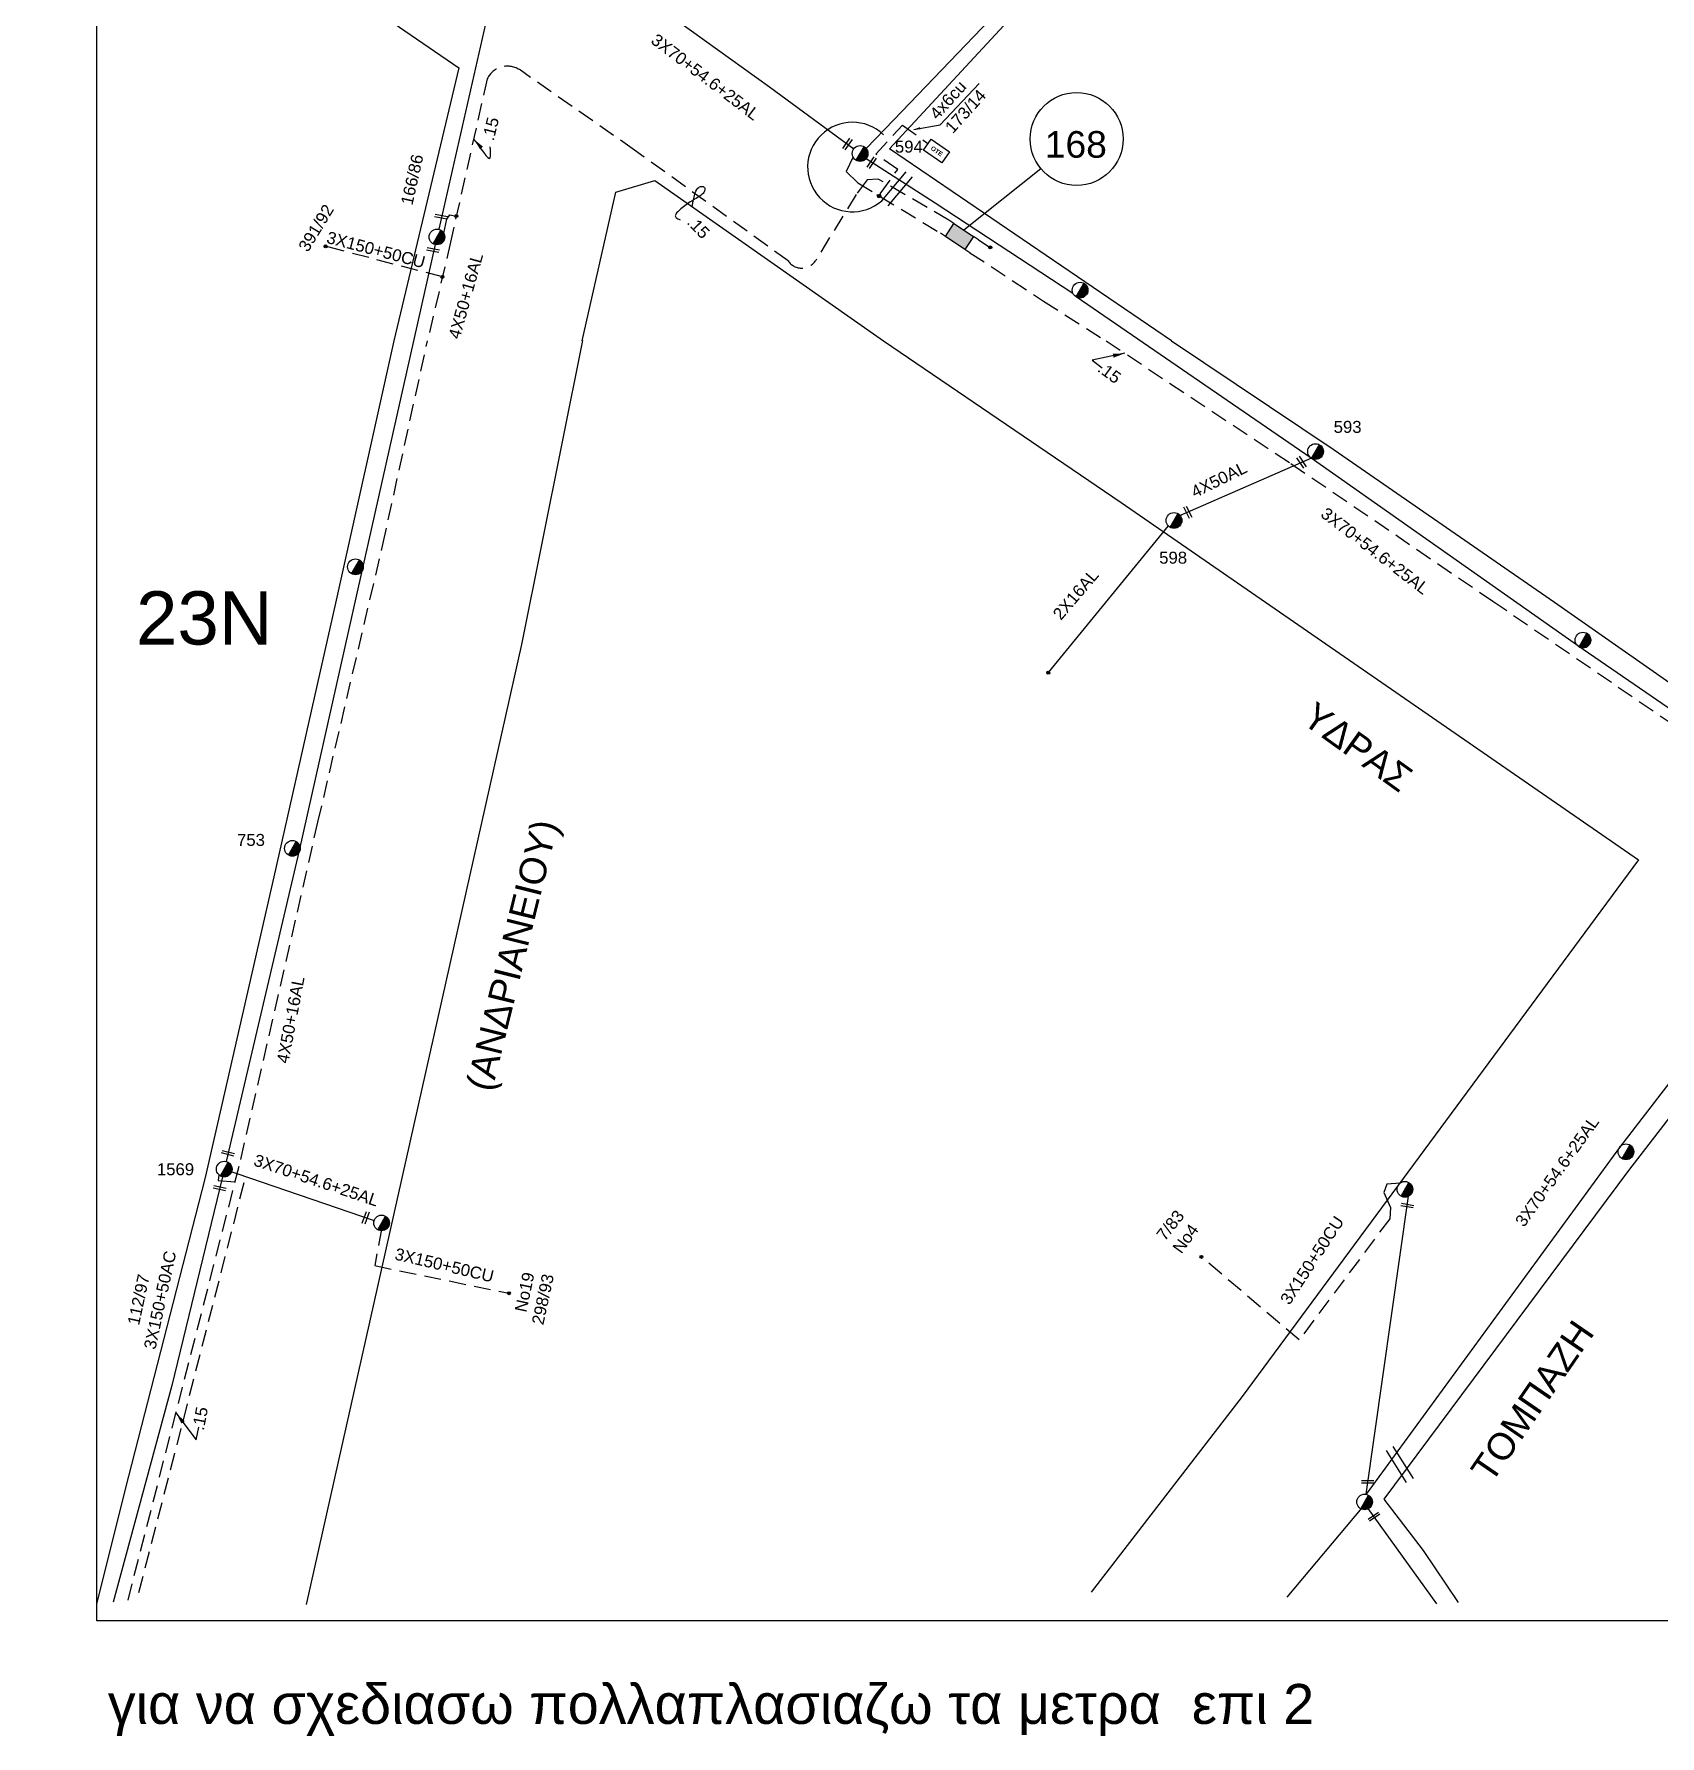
# Model space of a CAD drawing. Header units: millimetres. Extents: x 924 to 3152, y 704 to 1760.
# Drawn here: x 936.5 to 1180.8, y 704.5 to 960.1 of the extents above; entities that cross this region are included whole.
import ezdxf

# ---------------------------------------------------------------- set-up
doc = ezdxf.new("R2010")
doc.units = ezdxf.units.MM
doc.linetypes.add('DASHED', pattern=[19.05, 12.7, -6.35])
for name, color, linetype in [('Link Box 4 Διευθύνσεων', 7, 'Continuous'), ('Pillar OTE', 7, 'Continuous'), ('Άγνωστα', 7, 'Continuous'), ('Γέφυρες Εναέριου Δικτύου', 7, 'Continuous'), ('Γυμνά εναέρια ΧΤ (1Φ)   2x16AL', 7, 'Continuous'), ('Γυμνά εναέρια ΧΤ και ΦΟΠ (3Φ)   4x50+16AL', 7, 'Continuous'), ('Επιγραφές - Σχήματα', 7, 'Continuous'), ('Καλώδια ΧΤ   3x150+50CU', 7, 'DASHED'), ('Μηχανική τομή', 7, 'Continuous'), ('Στύλος ΦΜ', 7, 'Continuous'), ('Στύλος ΦΜ @ 1', 7, 'Continuous'), ('Συνδέσεις', 7, 'Continuous'), ('Συνεστραμμένα ΧΤ   3x70+54.6+25 AL', 7, 'SYN_LINE'), ('Τομή', 7, 'Continuous'), ('Υπόβαθρο ΔΕΗ', 7, 'Continuous'), ('Υπόγεια Καλώδια Δικτύου ΧΤ   .15', 7, 'DASHED'), ('Υπόγεια καλώδια Παροχών ΧΤ   4x50AL', 7, 'DASHED'), ('Υπόγεια καλώδια Παροχών ΧΤ   4x6', 7, 'DASHED')]:
    doc.layers.add(name, color=color, linetype=linetype)
doc.styles.get("Standard").update_dxf_attribs({"font": 'ARIAL.TTF'})
doc.linetypes.add('SYN_LINE', pattern='A,0.5,-0.0001,["/\\/\\/\\/",Standard,S=0.1,R=0,X=0,Y=-0.05],-0.25', length=0.7501)
doc.dimstyles.new('ISO-25', dxfattribs={"dimtxt": 2.5, "dimasz": 2.5, "dimexe": 1.25, "dimexo": 0.625, "dimtad": 1, "dimtxsty": 'Standard', "dimcen": 2.5, "dimadec": 0, "dimazin": 0, "dimtfac": 1, "dimtmove": 0, "dimatfit": 3, "dimfxl": 1, "dimarcsym": 0})

# ---------------------------------------------------------------- blocks, each defined once
blk = doc.blocks.new('ΥΠΑΡΧΩΝ ΤΣΙΜΕΝΤΕΝΙΟΣ ΣΤΥΛΟΣ')
at = {"layer": 'Στύλος ΦΜ'}
blk.add_hatch(color=256, dxfattribs=at).paths.add_polyline_path([(-1.29, -2.28, 0.574793), (2.62, 0, 0.268822), (1.3, 2.27)])
blk.add_line((-1.29, -2.28), (1.3, 2.27), dxfattribs=at)
blk.add_circle((0, 0), 2.62, dxfattribs=at)
at = {"layer": 'Στύλος ΦΜ', "flags": 4}
for tag, p in [('ΑΡΙΘΜΟΣ', (-4.68, 8.05)), ('ΤΥΠΟΣ', (-4.91, 3.03))]:
    blk.add_attdef(tag, p, '', height=4, dxfattribs=at)
blk = doc.blocks.new('ΜΗΧΑΝΙΚΗ ΤΟΜΗ')
at = {"layer": 'Μηχανική τομή', "ltscale": 40}
for p, q in [((-1.89, 0.78), (1.89, 0.78)), ((1.89, 0), (-1.89, 0))]:
    blk.add_line(p, q, dxfattribs=at)
blk = doc.blocks.new('ΤΟΜΗ')
at = {"layer": 'Τομή', "ltscale": 40}
for p, q in [((-5.68, 0), (5.68, 0)), ((5.68, -2.33), (-5.68, -2.33))]:
    blk.add_line(p, q, dxfattribs=at)
blk = doc.blocks.new('LINK BOX 4 ΑΝΑΧΩΡΗΣΕΩΝ')
at = {"layer": 'Link Box 4 Διευθύνσεων', "ltscale": 40}
blk.add_hatch(color=256, dxfattribs=at).paths.add_polyline_path([(-3.54, 0), (-3.54, -4.67), (3.54, -4.67), (3.54, 0)])
for p, q in [((-3.54, 0), (-5.33, 0)), ((5.33, 0), (3.54, 0)), ((-3.54, -4.67), (-5.33, -4.67)), ((5.33, -4.67), (3.54, -4.67))]:
    blk.add_line(p, q, dxfattribs=at)
blk.add_lwpolyline([(-3.54, -4.67), (-3.54, 0), (3.54, 0), (3.54, -4.67)], close=True, dxfattribs=at)
blk = doc.blocks.new('_ΣΥΝΔΕΣΗ')
at = {"layer": 'Συνδέσεις', "linetype": 'SYN_LINE', "ltscale": 40}
blk.add_hatch(color=256, dxfattribs=at).paths.add_polyline_path([(0.5, -0.01, 1), (-0.5, -0.01, 1)])
at = {"layer": 'Συνδέσεις'}
blk.add_circle((0, -0.01), 0.5, dxfattribs=at)
blk = doc.blocks.new('PILLAR ΟΤΕ')
at = {"layer": 'Pillar OTE', "ltscale": 40}
blk.add_lwpolyline([(-3.31, 2.02), (3.39, 2.02), (3.39, -1.99), (-3.31, -1.99)], close=True, dxfattribs=at)
at = {"layer": 'Pillar OTE', "insert": (-1.81, 0.71), "char_height": 1.3575, "width": 109.961, "attachment_point": 1}
blk.add_mtext('{\\fArial|b1|i0|c161|p34;OTE}', dxfattribs=at)
blk = doc.blocks.new('TSONTA XT1')
at = {"ltscale": 40}
h = blk.add_hatch(color=256, dxfattribs=at)
h.dxf.hatch_style = 1
h.paths.add_polyline_path([(595.96, 2487.66), (597.07, 2488.77), (595.96, 2489.87), (594.85, 2488.77)])
blk.add_lwpolyline([(594.85, 2488.77), (595.96, 2489.87), (597.07, 2488.77), (595.96, 2487.66)], close=True, dxfattribs=at)

msp = doc.modelspace()

# ---------------------------------------------------------------- linework, layer by layer
at = {"layer": 'Άγνωστα', "color": 2, "linetype": 'DASHED', "ltscale": 0.2}
msp.add_lwpolyline([(998.056, 930.17), (998.482, 932.283), (998.946, 932.954), (999.929, 932.733)], dxfattribs=at)
at = {"layer": 'Άγνωστα', "color": 133, "linetype": 'DASHED', "ltscale": 0.2}
msp.add_lwpolyline([(964.24, 788.753), (964.167, 787.9), (968.009, 787.551), (957.587, 746.861), (951.949, 725.074)], dxfattribs=at)
at = {"layer": 'Γέφυρες Εναέριου Δικτύου', "ltscale": 0.2}
msp.add_lwpolyline([(1064.11, 944.951, 2.2748), (1063.862, 935.042, -2.7217665)], format="xyb", dxfattribs=at)
at = {"layer": 'Γυμνά εναέρια ΧΤ (1Φ)   2x16AL', "color": 5, "linetype": 'SYN_LINE', "ltscale": 20}
msp.add_lwpolyline([(1106.893, 886.222), (1088.864, 864.167)], dxfattribs=at)
at = {"layer": 'Γυμνά εναέρια ΧΤ και ΦΟΠ (3Φ)   4x50+16AL', "color": 2, "ltscale": 0.2}
msp.add_lwpolyline([(1007.834, 978.758), (1007.079, 974.467), (1004.541, 962.736), (997.282, 930.756)], dxfattribs=at)
at = {"layer": 'Γυμνά εναέρια ΧΤ και ΦΟΠ (3Φ)   4x50+16AL', "color": 2}
for points in [[(996.747, 928.462), (985.587, 878.754), (976.333, 837.471), (965.331, 790.744)], [(964.784, 788.453), (957.205, 757.105), (948.387, 724.533)]]:
    msp.add_lwpolyline(points, dxfattribs=at)
at = {"layer": 'Επιγραφές - Σχήματα'}
msp.add_lwpolyline([(945.928, 1724.828), (2912.268, 1724.828), (2912.268, 721.757), (945.928, 721.757)], close=True, dxfattribs=at)
at = {"layer": 'Επιγραφές - Σχήματα', "ltscale": 0.2}
msp.add_lwpolyline([(1076.166, 930.662), (1087.735, 939.882)], dxfattribs=at)
at = {"layer": 'Επιγραφές - Σχήματα'}
msp.add_lwpolyline([(1035.359, 934.152), (1035.498, 934.961), (1035.641, 935.603), (1035.785, 936.099), (1035.929, 936.47), (1036.072, 936.735), (1036.213, 936.917), (1036.349, 937.035), (1036.48, 937.111), (1036.604, 937.162), (1036.72, 937.193), (1036.827, 937.204), (1036.925, 937.197), (1037.013, 937.173), (1037.09, 937.133), (1037.156, 937.078), (1037.209, 937.01), (1037.249, 936.93), (1037.275, 936.839), (1037.283, 936.738), (1037.273, 936.63), (1037.243, 936.516), (1037.19, 936.397), (1037.113, 936.275), (1037.01, 936.152), (1036.881, 936.029), (1036.727, 935.905), (1036.552, 935.781), (1036.362, 935.656), (1036.158, 935.529), (1035.946, 935.4), (1035.728, 935.269), (1035.509, 935.135), (1035.291, 934.998), (1035.077, 934.859), (1034.865, 934.717), (1034.657, 934.573), (1034.453, 934.427), (1034.253, 934.28), (1034.058, 934.132), (1033.868, 933.983), (1033.684, 933.834), (1033.509, 933.686), (1033.347, 933.54), (1033.2, 933.398), (1033.074, 933.259), (1032.97, 933.127), (1032.893, 933.001), (1032.847, 932.884), (1032.833, 932.776), (1032.851, 932.675), (1032.9, 932.582), (1032.977, 932.494), (1033.081, 932.411), (1033.211, 932.332), (1033.364, 932.254), (1033.54, 932.177)], dxfattribs=at)
msp.add_circle((1093.127, 944.32), 6.984, dxfattribs=at)
at = {"layer": 'Καλώδια ΧΤ   3x150+50CU', "color": 2, "ltscale": 0.2}
msp.add_lwpolyline([(997.84, 923.611), (980.196, 928.217)], dxfattribs=at)
at = {"layer": 'Καλώδια ΧΤ   3x150+50CU', "color": 30, "ltscale": 0.2}
msp.add_lwpolyline([(1141.727, 787.489), (1139.719, 787.353), (1139.265, 786.106), (1140.286, 783.84), (1140.172, 782.14), (1126.562, 763.945), (1111.875, 776.416)], dxfattribs=at)
at = {"layer": 'Καλώδια ΧΤ   3x150+50CU', "color": 133, "ltscale": 0.2}
msp.add_lwpolyline([(988.679, 780.6), (987.666, 775.103), (1007.828, 770.957)], dxfattribs=at)
at = {"layer": 'Συνεστραμμένα ΧΤ   3x70+54.6+25 AL', "color": 30, "ltscale": 20}
for points in [[(1061.502, 942.903), (1065.659, 947.195), (1081.278, 963.491), (1114.921, 999.421)], [(1136.618, 740.763), (1143.01, 785.523)], [(1135.976, 738.739), (1124.725, 725.299)], [(1136.899, 738.624), (1147.211, 724.303)]]:
    msp.add_lwpolyline(points, dxfattribs=at)
at = {"layer": 'Συνεστραμμένα ΧΤ   3x70+54.6+25 AL', "color": 5, "ltscale": 20}
for points in [[(1009.403, 979.142), (1017.671, 973.247), (1046.993, 952.162), (1059.655, 942.841)], [(1061.523, 941.406), (1071.875, 934.715), (1092.558, 921.183)], [(1209.153, 840.254), (1169.222, 867.619), (1128.359, 896.364), (1093.07, 920.597)], [(1209.629, 838.209), (1174.703, 792.866), (1136.625, 740.762)]]:
    msp.add_lwpolyline(points, dxfattribs=at)
at = {"layer": 'Συνεστραμμένα ΧΤ   3x70+54.6+25 AL', "color": 133, "ltscale": 20}
msp.add_lwpolyline([(965.061, 789.598), (987.591, 781.898)], dxfattribs=at)
at = {"layer": 'Υπόβαθρο ΔΕΗ', "ltscale": 0.2}
for points in [[(1107.358, 913.985), (1065.023, 942.819), (1164.925, 1050.643), (1269.907, 979.927), (1319.086, 945.669), (1366.249, 913.985)], [(936.485, 998.767), (1000.313, 955.004), (990.528, 913.985)], [(1072.616, 946.464), (1078.479, 952.677)], [(1018.848, 913.985), (1023.917, 936.324), (1029.735, 938.1), (1064.095, 913.985)]]:
    msp.add_lwpolyline(points, dxfattribs=at)
at = {"layer": 'Υπόβαθρο ΔΕΗ'}
for points in [[(990.528, 913.985), (981.766, 874.622), (972.49, 833.511), (962.198, 788.348), (950.177, 741.521), (945.86, 724.258)], [(1018.869, 914.077), (1009.712, 868.398), (977.378, 724.206)], [(1064.095, 913.985), (1099.823, 889.739), (1141.061, 861.232), (1177.551, 836.071), (1117.993, 755.432), (1095.329, 726.039)], [(1107.358, 913.985), (1131.823, 897.628), (1164.926, 874.747), (1194.561, 854.04), (1233.121, 827.265), (1269.699, 801.873), (1300.55, 780.814), (1320.118, 767.14), (1344.625, 801.209), (1373.883, 845.283), (1403.866, 889.226), (1366.249, 913.985)], [(1150.5, 724.494), (1145.267, 732.302), (1139.352, 740.033), (1176.068, 789.409), (1200.157, 820.588), (1241.352, 793.354), (1281.673, 766.89), (1307.954, 748.731), (1291.337, 723.625)]]:
    msp.add_lwpolyline(points, dxfattribs=at)
at = {"layer": 'Υπόγεια Καλώδια Δικτύου ΧΤ   .15', "color": 2, "ltscale": 0.2}
msp.add_lwpolyline([(1073.943, 932.131), (1063.299, 938.31), (1061.68, 938.211), (1060.012, 935.996), (1053.925, 926.09, -0.5443953), (1049.801, 925.997), (1026.683, 942.665), (1009.555, 954.635, 0.4584275), (1004.561, 953.362), (999.056, 928.842), (995.603, 913.985)], format="xyb", dxfattribs=at)
at = {"layer": 'Υπόγεια Καλώδια Δικτύου ΧΤ   .15', "color": 30, "ltscale": 0.2}
for points in [[(1059.531, 941.656), (1058.517, 939.413), (1060.244, 937.738), (1072.657, 930.184)], [(1077.102, 927.246), (1088.147, 919.953), (1097.576, 913.985)], [(1097.576, 913.985), (1125.324, 895.58), (1155.644, 874.91), (1207.002, 839.784), (1207.348, 838.025), (1208.885, 836.699), (1210.417, 836.013), (1211.631, 836.25), (1244.998, 813.57), (1283.41, 787.94), (1285.407, 784.992), (1287.807, 783.191), (1290.035, 783.091), (1332.565, 753.352), (1334.68, 751.93)]]:
    msp.add_lwpolyline(points, dxfattribs=at)
at = {"layer": 'Υπόγεια Καλώδια Δικτύου ΧΤ   .15', "color": 2, "ltscale": 0.2}
for points in [[(1078.389, 929.193), (1080.158, 928.024)], [(950.605, 724.85), (967.562, 791.065), (979.137, 841.713), (988.886, 883.39), (995.603, 913.985)]]:
    msp.add_lwpolyline(points, dxfattribs=at)
at = {"layer": 'Υπόγεια καλώδια Παροχών ΧΤ   4x50AL', "color": 5, "linetype": 'Continuous', "ltscale": 0.2}
msp.add_lwpolyline([(1128.394, 896.379), (1108.603, 887.715)], dxfattribs=at)
at = {"layer": 'Υπόγεια καλώδια Παροχών ΧΤ   4x6', "color": 30, "linetype": 'DASHED', "ltscale": 0.2}
msp.add_lwpolyline([(1063.632, 936.059), (1066.248, 939.763), (1062.965, 942.026), (1066.948, 946.421), (1070.787, 943.631)], dxfattribs=at)

# ---------------------------------------------------------------- block references
at = {"layer": 'Link Box 4 Διευθύνσεων', "xscale": 0.4999999999999996, "yscale": 0.4999999999999996, "zscale": 0.4999999999999996, "rotation": 326.5439954582819}
msp.add_blockref('LINK BOX 4 ΑΝΑΧΩΡΗΣΕΩΝ', (1076.166, 930.662), dxfattribs=at)
at = {"layer": 'Pillar OTE', "xscale": 0.4999999999999999, "yscale": 0.4999999999999999, "zscale": 0.4999999999999999, "rotation": 325.5838147875642}
msp.add_blockref('PILLAR ΟΤΕ', (1072.056, 942.521), dxfattribs=at)
at = {"layer": 'Μηχανική τομή'}
for p, xscale, yscale, zscale, rotation in [((1058.532, 943.689), 0.4999999999999986, 0.4999999999999986, 0.4999999999999986, 235.4199622166141), ((1062.177, 940.883), 0.4999999999999986, 0.4999999999999986, 0.4999999999999986, 235.4199622166141), ((997.655, 932.846), 0.4999999999999987, 0.4999999999999987, 0.4999999999999987, 168.5976834111018), ((996.468, 927.835), 0.4999999999999987, 0.4999999999999987, 0.4999999999999987, 168.5976834111018), ((1126.757, 895.662), 0.5000000000000326, 0.5000000000000326, 0.5000000000000326, 304.0208998959065), ((1109.659, 888.177), 0.4999999999999139, 0.4999999999999139, 0.4999999999999139, 297.2220559845656), ((965.578, 791.791), 0.4999999999999854, 0.4999999999999854, 0.4999999999999854, 345.9683882044067), ((964.324, 786.548), 0.5000000000000009, 0.5000000000000009, 0.5000000000000009, 347.719134909094), ((986.488, 782.226), 0.5000000000000329, 0.5000000000000329, 0.5000000000000329, 69.8227749704868), ((1142.782, 783.927), 0.5000000000000046, 0.5000000000000046, 0.5000000000000046, 349.6334199900152), ((1137.904, 737.228), 0.5000000000000213, 0.5000000000000213, 0.5000000000000213, 34.33667793832773)]:
    msp.add_blockref('ΜΗΧΑΝΙΚΗ ΤΟΜΗ', p, dxfattribs=dict(at, xscale=xscale, yscale=yscale, zscale=zscale, rotation=rotation))
at = {"layer": 'Μηχανική τομή', "xscale": 0.5, "yscale": 0.5, "zscale": 0.5}
msp.add_blockref('ΜΗΧΑΝΙΚΗ ΤΟΜΗ', (1136.854, 742.415), dxfattribs=at)
at = {"layer": 'Στύλος ΦΜ @ 1', "ltscale": 40}
ref = msp.add_blockref('ΥΠΑΡΧΩΝ ΤΣΙΜΕΝΤΕΝΙΟΣ ΣΤΥΛΟΣ', (1060.603, 942.142), dxfattribs=dict(at, xscale=0.4499999999998181, yscale=0.4499999999998181, zscale=0.4499999999998181))
ref.add_attrib('ΤΥΠΟΣ', '594', (1065.824, 942.273), dxfattribs={"layer": 'Στύλος ΦΜ', "height": 1.8, "flags": 4})
at = {"layer": 'Στύλος ΦΜ @ 1', "ltscale": 40, "xscale": 0.4499999999998181, "yscale": 0.4499999999998181, "zscale": 0.4499999999998181}
for p in [(997.022, 929.607), (1093.651, 921.622), (984.776, 880.058), (1169.202, 869.053), (1175.66, 792.197), (1142.449, 786.559), (988.702, 781.508), (1136.394, 739.607)]:
    msp.add_blockref('ΥΠΑΡΧΩΝ ΤΣΙΜΕΝΤΕΝΙΟΣ ΣΤΥΛΟΣ', p, dxfattribs=at)
at = {"layer": 'Στύλος ΦΜ @ 1', "ltscale": 40}
ref = msp.add_blockref('ΥΠΑΡΧΩΝ ΤΣΙΜΕΝΤΕΝΙΟΣ ΣΤΥΛΟΣ', (1129.02, 897.376), dxfattribs=dict(at, xscale=0.4499999999998181, yscale=0.4499999999998181, zscale=0.4499999999998181))
ref.add_attrib('ΤΥΠΟΣ', '593', (1131.743, 900.178), dxfattribs={"layer": 'Στύλος ΦΜ', "height": 1.8, "flags": 4})
ref = msp.add_blockref('ΥΠΑΡΧΩΝ ΤΣΙΜΕΝΤΕΝΙΟΣ ΣΤΥΛΟΣ', (1107.757, 887.023), dxfattribs=dict(at, xscale=0.4499999999998181, yscale=0.4499999999998181, zscale=0.4499999999998181))
ref.add_attrib('ΤΥΠΟΣ', '598', (1105.529, 880.533), dxfattribs={"layer": 'Στύλος ΦΜ', "height": 1.8, "flags": 4})
ref = msp.add_blockref('ΥΠΑΡΧΩΝ ΤΣΙΜΕΝΤΕΝΙΟΣ ΣΤΥΛΟΣ', (975.303, 837.777), dxfattribs=dict(at, xscale=0.4499999999998181, yscale=0.4499999999998181, zscale=0.4499999999998181))
ref.add_attrib('ΤΥΠΟΣ', '753', (966.985, 838.143), dxfattribs={"layer": 'Στύλος ΦΜ', "height": 1.8, "flags": 4})
ref = msp.add_blockref('ΥΠΑΡΧΩΝ ΤΣΙΜΕΝΤΕΝΙΟΣ ΣΤΥΛΟΣ', (965.061, 789.598), dxfattribs=dict(at, xscale=0.4499999999998181, yscale=0.4499999999998181, zscale=0.4499999999998181))
ref.add_attrib('ΤΥΠΟΣ', '1569', (954.945, 788.676), dxfattribs={"layer": 'Στύλος ΦΜ', "height": 1.8, "flags": 4})
at = {"layer": 'Συνδέσεις', "xscale": 0.3075184835441075, "yscale": 0.3075184835441075, "zscale": 0.3075184835441075, "rotation": 331.0075156606918}
msp.add_blockref('TSONTA XT1', (532.207, 355.159), dxfattribs=at)
at = {"layer": 'Συνδέσεις', "xscale": 0.4499999999998181, "yscale": 0.4499999999998181, "zscale": 0.4499999999998181}
for p in [(999.931, 932.739), (980.285, 928.199), (1080.16, 928.03), (997.841, 923.616), (1088.864, 864.167), (1111.875, 776.416), (1007.83, 770.962)]:
    msp.add_blockref('_ΣΥΝΔΕΣΗ', p, dxfattribs=at)
at = {"layer": 'Τομή'}
for p, xscale, yscale, zscale, rotation in [((1066.578, 936.476), 0.4999999999999996, 0.4999999999999996, 0.4999999999999996, 230.1367409999785), ((1142.167, 745.55), 0.4999999999999391, 0.4999999999999391, 0.4999999999999391, 302.3672000909862)]:
    msp.add_blockref('ΤΟΜΗ', p, dxfattribs=dict(at, xscale=xscale, yscale=yscale, zscale=zscale, rotation=rotation))

# ---------------------------------------------------------------- texts
at = {"layer": 'Άγνωστα', "color": 7, "insert": (955.429, 769.931), "char_height": 1.8, "width": 27.84843, "attachment_point": 5, "rotation": 77.86774}
msp.add_mtext('3X150+50AC', dxfattribs=at)
at = {"layer": 'Γυμνά εναέρια ΧΤ (1Φ)   2x16AL', "color": 7, "insert": (1089.396, 873.099), "char_height": 1.8, "width": 168.37176, "attachment_point": 1, "rotation": 49.50847}
msp.add_mtext('2X16AL', dxfattribs=at)
at = {"layer": 'Γυμνά εναέρια ΧΤ και ΦΟΠ (3Φ)   4x50+16AL', "color": 7, "char_height": 1.8, "width": 168.37176, "attachment_point": 1}
for insert, rotation in [((998.7, 914.637), 74.41956), ((972.924, 805.702), 79.31228)]:
    msp.add_mtext('4X50+16AL', dxfattribs=dict(at, insert=insert, rotation=rotation))
at = {"layer": 'Επιγραφές - Σχήματα', "insert": (1088.346, 945.51), "char_height": 4, "attachment_point": 1}
msp.add_mtext_dynamic_manual_height_columns('168', width=10.09091, gutter_width=12.5, heights=[0], dxfattribs=at)
at = {"layer": 'Επιγραφές - Σχήματα', "char_height": 1.8, "attachment_point": 1}
for s, insert, rotation in [('166/86', (991.566, 934.67), 77.34482), ('391/92', (976.087, 928.143), 58.66749)]:
    msp.add_mtext_dynamic_manual_height_columns(s, width=10.09091, gutter_width=12.5, heights=[0], dxfattribs=dict(at, insert=insert, rotation=rotation))
at = {"layer": 'Επιγραφές - Σχήματα', "linetype": 'DASHED', "insert": (951.817, 876.383), "char_height": 8, "width": 22.41044, "attachment_point": 1}
msp.add_mtext('23N', dxfattribs=at)
at = {"layer": 'Επιγραφές - Σχήματα', "linetype": 'Continuous', "char_height": 4, "width": 47.13111, "attachment_point": 1}
for s, insert, rotation in [('ΥΔΡΑΣ', (1129.07, 859.984), 324.36125), ('(ΑΝΔΡΙΑΝΕΙΟΥ)', (1001.369, 802.031), 76.07364), ('ΤΟΜΠΑΖΗ', (1152.134, 744.508), 55.52065)]:
    msp.add_mtext(s, dxfattribs=dict(at, insert=insert, rotation=rotation))
at = {"layer": 'Επιγραφές - Σχήματα', "color": 7, "char_height": 1.8, "width": 27.84843, "attachment_point": 5}
for s, insert, rotation in [('7/83', (1107.206, 781.165), 51.58444), ('No4', (1109.503, 779.152), 54.19902), ('112/97', (952.201, 769.987), 77.86774), ('No19', (1010.196, 771.115), 77.86774), ('298/93', (1012.938, 770.043), 77.86774)]:
    msp.add_mtext(s, dxfattribs=dict(at, insert=insert, rotation=rotation))
at = {"layer": 'Επιγραφές - Σχήματα', "ltscale": 10, "insert": (947.569, 712.267), "char_height": 6, "width": 315.0361, "attachment_point": 1}
msp.add_mtext('{\\C1;για να σχεδιασω πολλαπλασιαζω τα μετρα  επι 2}', dxfattribs=at)
at = {"layer": 'Καλώδια ΧΤ   3x150+50CU', "color": 7, "char_height": 1.8, "width": 168.37176, "attachment_point": 1}
for insert, rotation in [((980.757, 930.484), 345.2644), ((1123.594, 770.055), 56.7881), ((990.959, 777.795), 346.73502)]:
    msp.add_mtext('3X150+50CU', dxfattribs=dict(at, insert=insert, rotation=rotation))
at = {"layer": 'Συνεστραμμένα ΧΤ   3x70+54.6+25 AL', "color": 7, "char_height": 1.8, "width": 168.37176, "attachment_point": 1}
for insert, rotation in [((1030.109, 960.278), 322.76992), ((1130.739, 889.129), 322.52494), ((1158.884, 781.821), 54.43496), ((969.908, 791.898), 341.4353)]:
    msp.add_mtext('3X70+54.6+25AL', dxfattribs=dict(at, insert=insert, rotation=rotation))
at = {"layer": 'Υπόγεια Καλώδια Δικτύου ΧΤ   .15', "color": 7, "char_height": 1.8, "width": 168.37176, "attachment_point": 1}
for insert, rotation in [((1003.782, 944.363), 76.09502), ((1035.757, 932.942), 313.73257), ((1097.187, 910.972), 323.91129), ((960.215, 750.594), 79.07414)]:
    msp.add_mtext('.15', dxfattribs=dict(at, insert=insert, rotation=rotation))
at = {"layer": 'Υπόγεια καλώδια Παροχών ΧΤ   4x50AL', "color": 7, "ltscale": 0.2, "char_height": 1.8, "attachment_point": 1, "rotation": 47.95934}
for s, insert in [('4x6cu', (1070.88, 948.3)), ('173/14', (1073.187, 946.235))]:
    msp.add_mtext_dynamic_manual_height_columns(s, width=1.8, gutter_width=12.5, heights=[0.118], dxfattribs=dict(at, insert=insert))
at = {"layer": 'Υπόγεια καλώδια Παροχών ΧΤ   4x50AL', "color": 7, "insert": (1110.094, 891.988), "char_height": 1.8, "width": 168.37176, "attachment_point": 1, "rotation": 26.32991}
msp.add_mtext('4X50AL', dxfattribs=at)

# ---------------------------------------------------------------- leaders
at = {"layer": 'Επιγραφές - Σχήματα', "ltscale": 40}
msp.add_leader([(1068.654, 945.767), (1072.616, 946.464)], dimstyle='ISO-25', override={"dimasz": 1, "dimtad": 0}, dxfattribs=at)
at = {"layer": 'Επιγραφές - Σχήματα', "path_type": 1}
msp.add_leader([(1002.53, 944.319), (1005.04, 941.47), (1005.041, 943.134)], dimstyle='ISO-25', override={"dimasz": 1.8, "dimtad": 0}, dxfattribs=at)
at = {"layer": 'Επιγραφές - Σχήματα'}
for points in [[(1100.382, 912.131), (1095.447, 911.113), (1096.967, 909.957)], [(957.808, 752.993), (960.827, 748.96), (961.228, 750.826)]]:
    msp.add_leader(points, dimstyle='ISO-25', override={"dimasz": 1.8, "dimgap": 0.625, "dimtad": 0}, dxfattribs=at)

doc.saveas('drawing.dxf')
